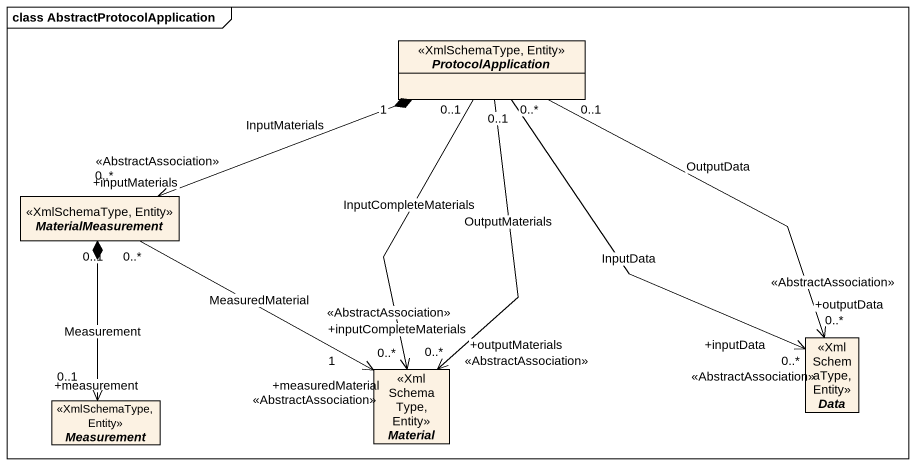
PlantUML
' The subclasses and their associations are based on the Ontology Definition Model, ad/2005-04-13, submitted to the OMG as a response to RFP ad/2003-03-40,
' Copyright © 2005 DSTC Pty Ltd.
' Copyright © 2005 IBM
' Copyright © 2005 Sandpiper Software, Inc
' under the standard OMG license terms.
@startuml
mainframe class AbstractProtocolApplication
hide circle
hide empty members
abstract class ProtocolApplication <<XmlSchemaType, Entity>>
abstract class MaterialMeasurement <<XmlSchemaType, Entity>>
abstract class Data <<XmlSchemaType, Entity>>
abstract class Measurement <<XmlSchemaType, Entity>>
abstract class Material <<XmlSchemaType, Entity>>
ProtocolApplication "1" *-left-> "0..*\n+inputMaterials\n<<AbstractAssociation>>" MaterialMeasurement : InputMaterials
ProtocolApplication "0..*" --> "0..*\n+inputData\n<<AbstractAssociation>>" Data : InputData
ProtocolApplication "0..1" --> "0..*\n+outputMaterials\n<<AbstractAssociation>>" Material : OutputMaterials
MaterialMeasurement "0..1" *--> "0..1\n+measurement" Measurement : Measurement
MaterialMeasurement "0..*" --> "1\n+measuredMaterial\n<<AbstractAssociation>>" Material : MeasuredMaterial
Data "0..*\n+outputData\n<<AbstractAssociation>>" <-up- "0..1" ProtocolApplication : OutputData
Material "0..*\n+inputCompleteMaterials\n<<AbstractAssociation>>" <-up- "0..1" ProtocolApplication : InputCompleteMaterials
@enduml
